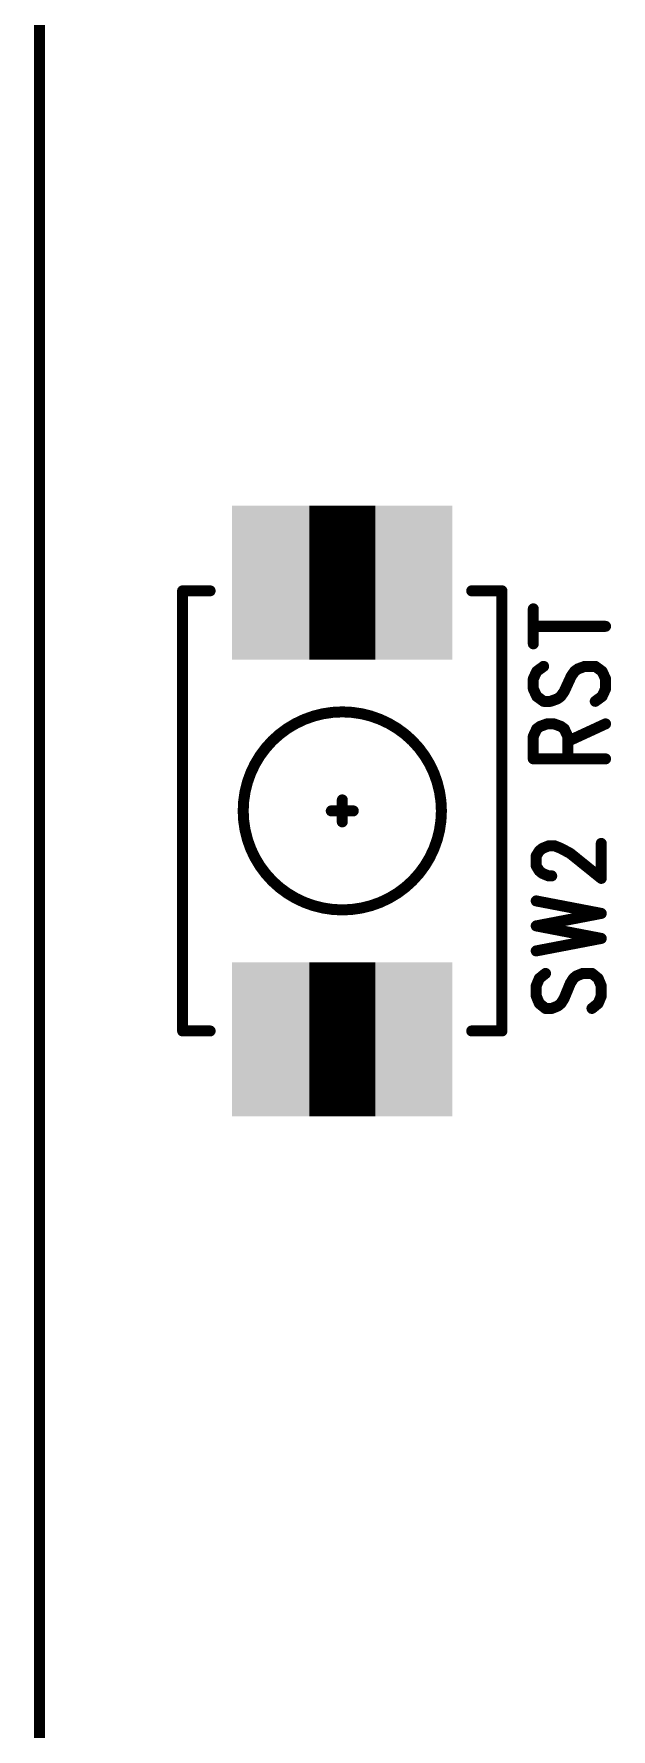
# Model space of a CAD drawing. Extents: x 98.7 to 156, y 84.7 to 176.7.
# Drawn here: x 99.95 to 105.19, y 116.15 to 131.56 of the extents above; entities that cross this region are included whole.
import ezdxf

# ---------------------------------------------------------------- set-up
doc = ezdxf.new("R2010")
doc.units = 0
doc.layers.get('0').update_dxf_attribs({"linetype": 'CONTINUOUS'})
doc.layers.add('MASK-TOP_PHO', color=3, linetype='CONTINUOUS')
doc.layers.add('SILK-TOP_PHO', color=14, linetype='CONTINUOUS')

# ---------------------------------------------------------------- blocks, each defined once
blk = doc.blocks.new('ROUND_1')
at = {"const_width": 0.050038}
blk.add_lwpolyline([(-0.025018, 0, 1), (0.025018, 0, 1)], format="xyb", close=True, dxfattribs=at)
blk = doc.blocks.new('SQUARE_132')
blk.add_solid([(0.700024, 0.700024), (0.700024, -0.700024), (-0.700024, 0.700024), (-0.700024, -0.700024)])

msp = doc.modelspace()

# ---------------------------------------------------------------- linework, layer by layer
at = {"layer": 'MASK-TOP_PHO'}
for points, const_width in [([(100.000054, 173.999906), (100.000054, 100.000054)], 0.100076), ([(102.449884, 126.575058), (103.050086, 126.575058)], 1.400048), ([(102.449884, 122.424952), (103.050086, 122.424952)], 1.400048)]:
    msp.add_lwpolyline(points, dxfattribs=dict(at, const_width=const_width))
at = {"layer": 'SILK-TOP_PHO', "const_width": 0.100076}
for points in [[(100.000054, 173.999906), (100.000054, 100.000054)], [(101.549962, 126.499874), (101.300026, 126.499874)], [(101.300026, 126.499874), (101.300026, 122.499882)], [(103.925116, 126.499874), (104.199944, 126.499874)], [(104.199944, 126.499874), (104.199944, 122.499882)], [(104.484424, 126.01829), (104.484424, 126.336298)], [(104.484424, 126.177294), (105.140506, 126.177294)], [(104.515666, 125.7681), (104.484424, 125.700028)], [(104.484424, 125.700028), (104.484424, 125.609096)], [(104.57815, 125.813566), (104.515666, 125.7681)], [(104.765602, 125.58649), (104.828086, 125.722634)], [(104.828086, 125.722634), (104.859328, 125.7681)], [(104.859328, 125.7681), (104.89057, 125.79096)], [(104.89057, 125.79096), (104.953054, 125.813566)], [(104.953054, 125.813566), (105.04678, 125.813566)], [(105.04678, 125.813566), (105.109264, 125.7681)], [(105.109264, 125.7681), (105.140506, 125.700028)], [(105.140506, 125.700028), (105.140506, 125.609096)], [(104.484424, 125.609096), (104.515666, 125.541024)], [(104.515666, 125.541024), (104.57815, 125.495558)], [(104.640634, 125.495558), (104.703118, 125.518164)], [(104.703118, 125.518164), (104.73436, 125.541024)], [(104.73436, 125.541024), (104.765602, 125.58649)], [(105.109264, 125.541024), (105.04678, 125.495558)], [(105.140506, 125.609096), (105.109264, 125.541024)], [(104.57815, 125.495558), (104.640634, 125.495558)], [(104.484424, 125.177296), (104.515666, 125.245368)], [(104.515666, 125.245368), (104.546908, 125.268228)], [(104.546908, 125.268228), (104.609392, 125.290834)], [(104.609392, 125.290834), (104.671876, 125.290834)], [(104.671876, 125.290834), (104.73436, 125.268228)], [(104.73436, 125.268228), (104.765602, 125.245368)], [(104.765602, 125.245368), (104.796844, 125.177296)], [(104.796844, 125.13183), (105.140506, 125.290834)], [(104.484424, 124.972826), (104.484424, 125.177296)], [(104.796844, 125.177296), (104.796844, 124.972826)], [(104.484424, 124.972826), (105.140506, 124.972826)], [(102.750112, 124.599954), (102.750112, 124.400056)], [(102.849934, 124.499878), (102.650036, 124.499878)], [(104.51084, 124.090938), (104.539034, 124.136404)], [(104.539034, 124.136404), (104.567228, 124.15901)], [(104.567228, 124.15901), (104.623362, 124.18187)], [(104.623362, 124.18187), (104.67975, 124.18187)], [(104.67975, 124.18187), (104.735884, 124.15901)], [(104.735884, 124.15901), (104.820212, 124.113544)], [(105.101644, 123.886468), (105.101644, 124.204476)], [(104.51084, 124.000006), (104.51084, 124.090938)], [(104.539034, 123.95454), (104.51084, 124.000006)], [(104.820212, 124.113544), (105.101644, 123.886468)], [(104.567228, 123.931934), (104.539034, 123.95454)], [(104.623362, 123.909074), (104.567228, 123.931934)], [(104.651556, 123.909074), (104.623362, 123.909074)], [(104.51084, 123.681744), (105.101644, 123.568206)], [(104.51084, 123.454668), (105.101644, 123.568206)], [(104.51084, 123.454668), (105.101644, 123.340876)], [(104.51084, 123.227338), (105.101644, 123.340876)], [(104.539034, 122.977148), (104.51084, 122.909076)], [(104.51084, 122.909076), (104.51084, 122.818144)], [(104.595422, 123.022614), (104.539034, 122.977148)], [(104.764078, 122.795538), (104.820212, 122.931936)], [(104.820212, 122.931936), (104.848406, 122.977148)], [(104.848406, 122.977148), (104.8766, 123.000008)], [(104.8766, 123.000008), (104.932734, 123.022614)], [(104.932734, 123.022614), (105.017062, 123.022614)], [(105.017062, 123.022614), (105.07345, 122.977148)], [(105.07345, 122.977148), (105.101644, 122.909076)], [(105.101644, 122.909076), (105.101644, 122.818144)], [(104.51084, 122.818144), (104.539034, 122.750072)], [(104.539034, 122.750072), (104.595422, 122.704606)], [(104.70769, 122.727212), (104.735884, 122.750072)], [(104.735884, 122.750072), (104.764078, 122.795538)], [(105.07345, 122.750072), (105.017062, 122.704606)], [(105.101644, 122.818144), (105.07345, 122.750072)], [(104.595422, 122.704606), (104.651556, 122.704606)], [(104.651556, 122.704606), (104.70769, 122.727212)], [(101.300026, 122.499882), (101.549962, 122.499882)], [(104.199944, 122.499882), (103.925116, 122.499882)]]:
    msp.add_lwpolyline(points, dxfattribs=at)
msp.add_lwpolyline([(101.85019, 124.499878, 1), (103.650034, 124.499878, 1)], format="xyb", close=True, dxfattribs=at)

# ---------------------------------------------------------------- block references
at = {"layer": 'MASK-TOP_PHO'}
for p in [(102.449884, 126.575058), (103.050086, 126.575058), (102.449884, 122.424952), (103.050086, 122.424952)]:
    msp.add_blockref('SQUARE_132', p, dxfattribs=at)
at = {"layer": 'SILK-TOP_PHO'}
for p in [(101.300026, 126.499874), (101.549962, 126.499874), (103.925116, 126.499874), (104.199944, 126.499874), (104.484424, 126.336298), (104.484424, 126.177294), (105.140506, 126.177294), (104.484424, 126.01829), (104.484424, 125.700028), (104.515666, 125.7681), (104.57815, 125.813566), (104.828086, 125.722634), (104.859328, 125.7681), (104.89057, 125.79096), (104.953054, 125.813566), (105.04678, 125.813566), (105.109264, 125.7681), (105.140506, 125.700028), (104.484424, 125.609096), (104.515666, 125.541024), (104.703118, 125.518164), (104.73436, 125.541024), (104.765602, 125.58649), (104.765602, 125.58649), (105.109264, 125.541024), (105.140506, 125.609096), (104.57815, 125.495558), (104.640634, 125.495558), (105.04678, 125.495558), (104.515666, 125.245368), (104.546908, 125.268228), (104.609392, 125.290834), (104.671876, 125.290834), (104.73436, 125.268228), (104.765602, 125.245368), (105.140506, 125.290834), (104.484424, 125.177296), (104.796844, 125.177296), (104.796844, 125.13183), (104.484424, 124.972826), (104.484424, 124.972826), (104.796844, 124.972826), (105.140506, 124.972826), (102.750112, 124.599954), (102.650036, 124.499878), (102.849934, 124.499878), (102.750112, 124.400056), (104.539034, 124.136404), (104.567228, 124.15901), (104.623362, 124.18187), (104.67975, 124.18187), (104.735884, 124.15901), (105.101644, 124.204476), (104.51084, 124.090938), (104.51084, 124.000006), (104.820212, 124.113544), (104.539034, 123.95454), (104.567228, 123.931934), (104.623362, 123.909074), (104.651556, 123.909074), (105.101644, 123.886468), (104.51084, 123.681744), (105.101644, 123.568206), (105.101644, 123.568206), (104.51084, 123.454668), (104.51084, 123.454668), (104.51084, 123.227338), (105.101644, 123.340876), (105.101644, 123.340876), (104.51084, 122.909076), (104.539034, 122.977148), (104.595422, 123.022614), (104.820212, 122.931936), (104.848406, 122.977148), (104.8766, 123.000008), (104.932734, 123.022614), (105.017062, 123.022614), (105.07345, 122.977148), (105.101644, 122.909076), (104.51084, 122.818144), (104.539034, 122.750072), (104.735884, 122.750072), (104.764078, 122.795538), (105.07345, 122.750072), (105.101644, 122.818144), (104.595422, 122.704606), (104.651556, 122.704606), (104.70769, 122.727212), (105.017062, 122.704606), (101.300026, 122.499882), (101.549962, 122.499882), (103.925116, 122.499882), (104.199944, 122.499882)]:
    msp.add_blockref('ROUND_1', p, dxfattribs=at)

doc.saveas('drawing.dxf')
